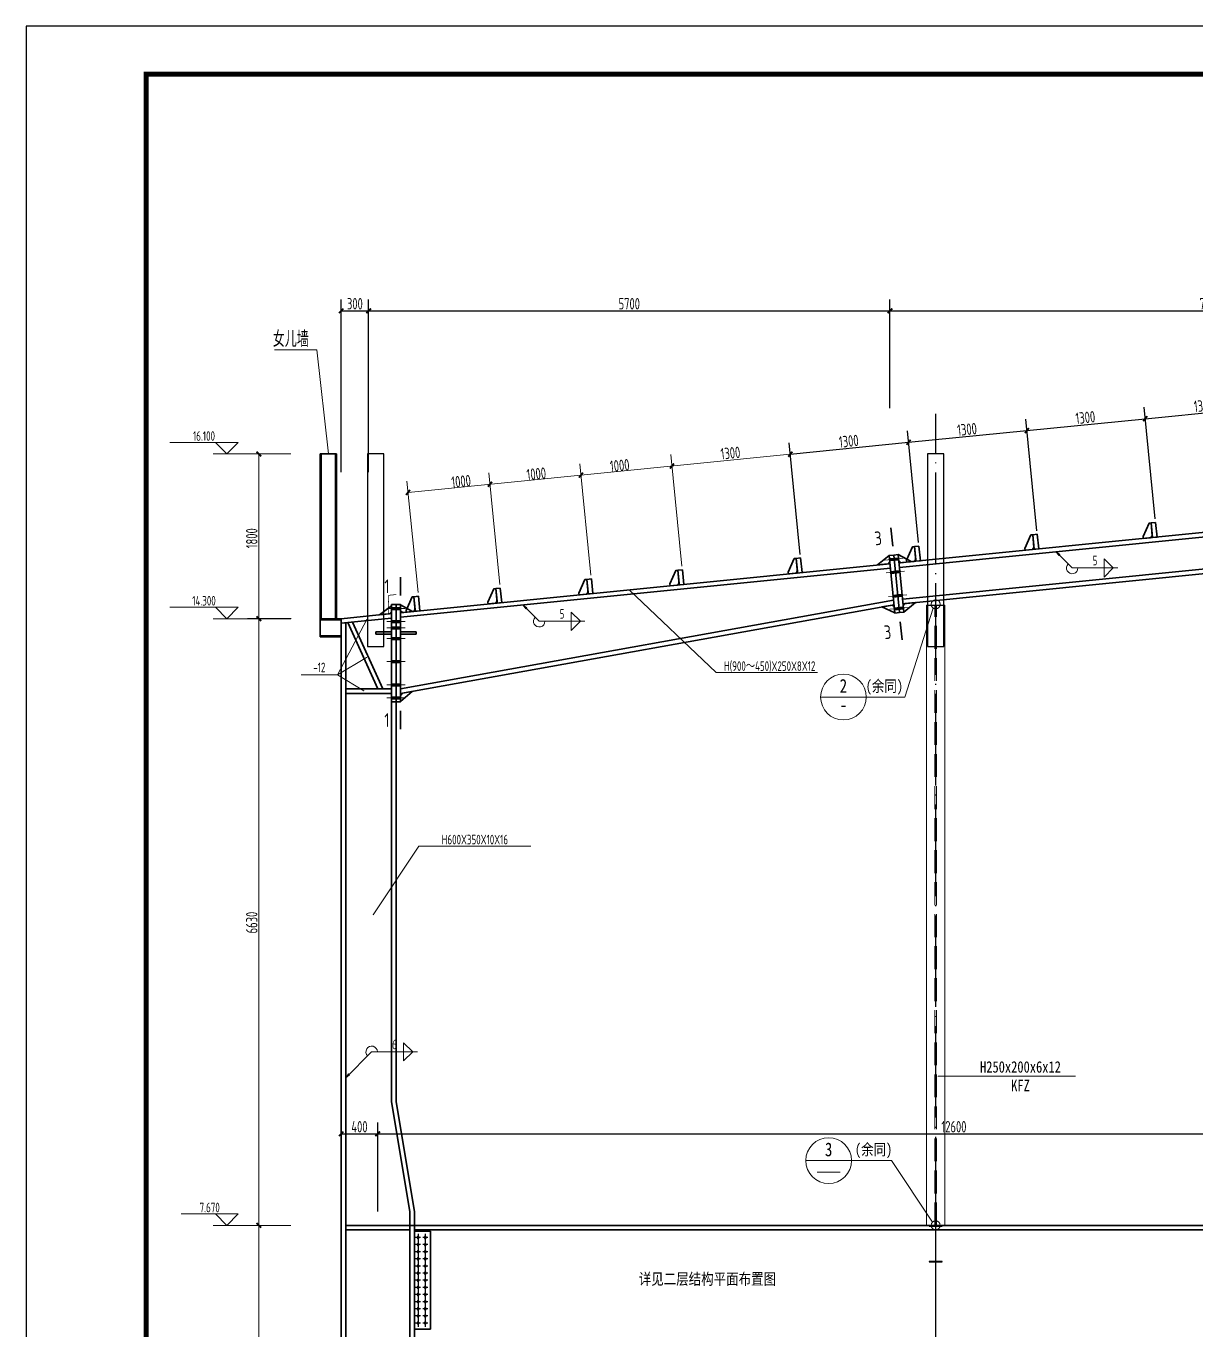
# Model space of a CAD drawing. Extents: x 19118 to 566552, y -1188739 to 92943.
# Drawn here: x 77812 to 103394, y -936122 to -907626 of the extents above; entities that cross this region are included whole.
import ezdxf
from ezdxf.enums import TextEntityAlignment as Align

# ---------------------------------------------------------------- set-up
doc = ezdxf.new("R2010")
doc.units = 0
doc.header["$LTSCALE"] = 1000
doc.header["$MEASUREMENT"] = 0
doc.linetypes.add('DASH', pattern=[0.35, 0.25, -0.1])
doc.linetypes.add('DOTE', pattern=[2.42, 2, -0.2, 0.02, -0.2])
doc.layers.get('0').update_dxf_attribs({"linetype": 'CONTINUOUS'})
doc.layers.get('Defpoints').update_dxf_attribs({"linetype": 'CONTINUOUS'})
for name, color, linetype in [('10', 7, 'CONTINUOUS'), ('510', 253, 'CONTINUOUS'), ('BEAM_CON', 4, 'CONTINUOUS'), ('COLU', 7, 'CONTINUOUS'), ('DOTE', 9, 'DOTE'), ('PUB_TITLE', 4, 'CONTINUOUS'), ('REIN', 1, 'CONTINUOUS'), ('TEXT', 7, 'CONTINUOUS'), ('水平支撑', 4, 'CONTINUOUS')]:
    doc.layers.add(name, color=color, linetype=linetype)
for name, color, linetype, lineweight in [('114', 2, 'CONTINUOUS', 18), ('14', 2, 'CONTINUOUS', 35), ('字符串标注', 9, 'CONTINUOUS', 18), ('尺寸标注', 9, 'CONTINUOUS', 18), ('尺寸标注-12', 2, 'CONTINUOUS', 35), ('柱子', 3, 'CONTINUOUS', 35), ('楼层标高', 9, 'CONTINUOUS', 18), ('焊缝标注', 9, 'CONTINUOUS', 18), ('索引符号标注', 9, 'CONTINUOUS', 18), ('钢板标注', 9, 'CONTINUOUS', 18)]:
    doc.layers.add(name, color=color, linetype=linetype, lineweight=lineweight)
doc.layers.add('柱构件', color=7, linetype='CONTINUOUS', lineweight=25, true_color=0xffff94)
doc.styles.add('PkpmHz', font='Pkpmeng', dxfattribs={"width": 0.7, "bigfont": 'hztxt'})
doc.styles.add('TSSD_NORM', font='Tssdeng.shx', dxfattribs={"width": 0.65, "bigfont": 'hztxt.shx'})
doc.styles.add('宋体', font='SimSun.ttf', dxfattribs={"width": 0.8})
doc.dimstyles.new('Pkpm_1.00', dxfattribs={"dimtxt": 250, "dimasz": 100, "dimexe": 250, "dimexo": 0.0625, "dimgap": 30, "dimtad": 1, "dimdec": 0, "dimrnd": 5, "dimzin": 0, "dimdsep": 46, "dimtxsty": 'PkpmHz', "dimblk1": 'ARCHTICK', "dimblk2": 'ARCHTICK', "dimsah": 1, "dimcen": 0.09, "dimadec": 0, "dimazin": 0, "dimtfac": 1, "dimtdec": 0, "dimtmove": 2, "dimatfit": 1, "dimfxl": 1, "dimtolj": 1, "dimtzin": 0, "dimarcsym": 0})

# ---------------------------------------------------------------- blocks, each defined once
blk = doc.blocks.new('_ArchTick')
at = {"color": 0, "linetype": 'ByBlock', "const_width": 0.4}
blk.add_lwpolyline([(-0.5, -0.5), (0.5, 0.5)], dxfattribs=at)
blk = doc.blocks.new('*D75')
at = {"layer": 'Defpoints', "color": 0, "linetype": 'Continuous'}
for p in [(85502, -931837), (84702, -933837), (85502, -933837)]:
    blk.add_point(p, dxfattribs=at)
at = {"layer": '尺寸标注', "color": 0, "linetype": 'Continuous', "lineweight": -2}
for p, q in [((84702, -933537), (84702, -931587)), ((84702, -931837), (85502, -931837)), ((85502, -933537), (85502, -931587))]:
    blk.add_line(p, q, dxfattribs=at)
at = {"layer": '尺寸标注', "color": 0, "linetype": 'Continuous', "lineweight": -2, "xscale": 100, "yscale": 100, "zscale": 100, "rotation": 180}
blk.add_blockref('_ArchTick', (84702, -931837), dxfattribs=at)
at = {"layer": '尺寸标注', "color": 0, "linetype": 'Continuous', "lineweight": -2, "xscale": 100, "yscale": 100, "zscale": 100}
blk.add_blockref('_ArchTick', (85502, -931837), dxfattribs=at)
at = {"layer": '尺寸标注', "color": 0, "linetype": 'Continuous', "insert": (85102, -931682), "char_height": 250, "attachment_point": 5, "style": 'PkpmHz'}
blk.add_mtext('\\A1;400', dxfattribs=at)
blk = doc.blocks.new('*D76')
at = {"layer": 'Defpoints', "color": 0, "linetype": 'Continuous'}
for p in [(110702, -931837), (110702, -933717), (85502, -933837)]:
    blk.add_point(p, dxfattribs=at)
at = {"layer": '尺寸标注', "color": 0, "linetype": 'Continuous', "lineweight": -2}
for p, q in [((85502, -933537), (85502, -931587)), ((85502, -931837), (110702, -931837)), ((110702, -933417), (110702, -931587))]:
    blk.add_line(p, q, dxfattribs=at)
at = {"layer": '尺寸标注', "color": 0, "linetype": 'Continuous', "lineweight": -2, "xscale": 100, "yscale": 100, "zscale": 100, "rotation": 180}
blk.add_blockref('_ArchTick', (85502, -931837), dxfattribs=at)
at = {"layer": '尺寸标注', "color": 0, "linetype": 'Continuous', "lineweight": -2, "xscale": 100, "yscale": 100, "zscale": 100}
blk.add_blockref('_ArchTick', (110702, -931837), dxfattribs=at)
at = {"layer": '尺寸标注', "color": 0, "linetype": 'Continuous', "insert": (98102, -931682), "char_height": 250, "attachment_point": 5, "style": 'PkpmHz'}
blk.add_mtext('\\A1;12600', dxfattribs=at)
blk = doc.blocks.new('*D81')
at = {"layer": 'Defpoints', "color": 0, "linetype": 'Continuous'}
for p in [(97110, -916723), (94782, -919569), (97369, -919310)]:
    blk.add_point(p, dxfattribs=at)
at = {"layer": '尺寸标注-12', "color": 0, "linetype": 'Continuous', "lineweight": -2}
for p, q in [((94742, -919171), (94498, -916733)), ((94523, -916982), (97110, -916723)), ((97329, -918912), (97085, -916475))]:
    blk.add_line(p, q, dxfattribs=at)
at = {"layer": '尺寸标注-12', "color": 0, "linetype": 'Continuous', "lineweight": -2, "xscale": 100, "yscale": 100, "zscale": 100}
for p, rotation in [((97110, -916723), 5.710594652063984), ((94523, -916982), 185.710594652064)]:
    blk.add_blockref('_ArchTick', p, dxfattribs=dict(at, rotation=rotation))
at = {"layer": '尺寸标注-12', "color": 0, "linetype": 'Continuous', "lineweight": 18, "insert": (95801, -916698), "char_height": 250, "attachment_point": 5, "rotation": 5.7106, "style": 'PkpmHz'}
blk.add_mtext('\\A1;1300', dxfattribs=at)
blk = doc.blocks.new('*D82')
at = {"layer": 'Defpoints', "color": 0, "linetype": 'Continuous'}
for p in [(99697, -916465), (99956, -919052), (97369, -919310)]:
    blk.add_point(p, dxfattribs=at)
at = {"layer": '尺寸标注-12', "color": 0, "linetype": 'Continuous', "lineweight": -2}
for p, q in [((99916, -918654), (99672, -916216)), ((97329, -918912), (97085, -916475)), ((97110, -916723), (99697, -916465))]:
    blk.add_line(p, q, dxfattribs=at)
at = {"layer": '尺寸标注-12', "color": 0, "linetype": 'Continuous', "lineweight": -2, "xscale": 100, "yscale": 100, "zscale": 100}
for p, rotation in [((99697, -916465), 5.710594652063984), ((97110, -916723), 185.710594652064)]:
    blk.add_blockref('_ArchTick', p, dxfattribs=dict(at, rotation=rotation))
at = {"layer": '尺寸标注-12', "color": 0, "linetype": 'Continuous', "lineweight": 18, "insert": (98388, -916440), "char_height": 250, "attachment_point": 5, "rotation": 5.7106, "style": 'PkpmHz'}
blk.add_mtext('\\A1;1300', dxfattribs=at)
blk = doc.blocks.new('*D83')
at = {"layer": 'Defpoints', "color": 0, "linetype": 'Continuous'}
for p in [(102284, -916206), (102543, -918793), (99956, -919052)]:
    blk.add_point(p, dxfattribs=at)
at = {"layer": '尺寸标注-12', "color": 0, "linetype": 'Continuous', "lineweight": -2}
for p, q in [((102503, -918395), (102259, -915957)), ((99916, -918654), (99672, -916216)), ((99697, -916465), (102284, -916206))]:
    blk.add_line(p, q, dxfattribs=at)
at = {"layer": '尺寸标注-12', "color": 0, "linetype": 'Continuous', "lineweight": -2, "xscale": 100, "yscale": 100, "zscale": 100}
for p, rotation in [((102284, -916206), 5.710593224278472), ((99697, -916465), 185.7105932242785)]:
    blk.add_blockref('_ArchTick', p, dxfattribs=dict(at, rotation=rotation))
at = {"layer": '尺寸标注-12', "color": 0, "linetype": 'Continuous', "lineweight": 18, "insert": (100975, -916181), "char_height": 250, "attachment_point": 5, "rotation": 5.7106, "style": 'PkpmHz'}
blk.add_mtext('\\A1;1300', dxfattribs=at)
blk = doc.blocks.new('*D84')
at = {"layer": 'Defpoints', "color": 0, "linetype": 'Continuous'}
for p in [(104871, -915947), (105130, -918534), (102543, -918793)]:
    blk.add_point(p, dxfattribs=at)
at = {"layer": '尺寸标注-12', "color": 0, "linetype": 'Continuous', "lineweight": -2}
for p, q in [((105090, -918136), (104847, -915698)), ((102503, -918395), (102259, -915957)), ((102284, -916206), (104871, -915947))]:
    blk.add_line(p, q, dxfattribs=at)
at = {"layer": '尺寸标注-12', "color": 0, "linetype": 'Continuous', "lineweight": -2, "xscale": 100, "yscale": 100, "zscale": 100}
for p, rotation in [((104871, -915947), 5.710593224278472), ((102284, -916206), 185.7105932242785)]:
    blk.add_blockref('_ArchTick', p, dxfattribs=dict(at, rotation=rotation))
at = {"layer": '尺寸标注-12', "color": 0, "linetype": 'Continuous', "lineweight": 18, "insert": (103562, -915922), "char_height": 250, "attachment_point": 5, "rotation": 5.7106, "style": 'PkpmHz'}
blk.add_mtext('\\A1;1300', dxfattribs=at)
blk = doc.blocks.new('*D32')
at = {"layer": 'Defpoints', "color": 0, "linetype": 'Continuous'}
for p in [(85302, -913849), (84702, -917377, -2), (85302, -917377, -2)]:
    blk.add_point(p, dxfattribs=at)
at = {"layer": '尺寸标注', "color": 0, "linetype": 'Continuous', "lineweight": -2}
for p, q in [((84702, -917377), (84702, -913599)), ((85302, -917377), (85302, -913599)), ((84702, -913849), (85302, -913849))]:
    blk.add_line(p, q, dxfattribs=at)
at = {"layer": '尺寸标注', "color": 0, "linetype": 'Continuous', "lineweight": -2, "xscale": 100, "yscale": 100, "zscale": 100, "rotation": 180}
blk.add_blockref('_ArchTick', (84702, -913849), dxfattribs=at)
at = {"layer": '尺寸标注', "color": 0, "linetype": 'Continuous', "lineweight": -2, "xscale": 100, "yscale": 100, "zscale": 100}
blk.add_blockref('_ArchTick', (85302, -913849), dxfattribs=at)
at = {"layer": '尺寸标注', "color": 0, "linetype": 'Continuous', "insert": (85002, -913694), "char_height": 250, "attachment_point": 5, "style": 'PkpmHz'}
blk.add_mtext('\\A1;300', dxfattribs=at)
blk = doc.blocks.new('*D33')
at = {"layer": 'Defpoints', "color": 0, "linetype": 'Continuous'}
for p in [(96702, -913849), (96702, -915977), (85302, -917377, -2)]:
    blk.add_point(p, dxfattribs=at)
at = {"layer": '尺寸标注', "color": 0, "linetype": 'Continuous', "lineweight": -2}
for p, q in [((85302, -917377), (85302, -913599)), ((96702, -915977), (96702, -913599)), ((85302, -913849), (96702, -913849))]:
    blk.add_line(p, q, dxfattribs=at)
at = {"layer": '尺寸标注', "color": 0, "linetype": 'Continuous', "lineweight": -2, "xscale": 100, "yscale": 100, "zscale": 100, "rotation": 180}
blk.add_blockref('_ArchTick', (85302, -913849), dxfattribs=at)
at = {"layer": '尺寸标注', "color": 0, "linetype": 'Continuous', "lineweight": -2, "xscale": 100, "yscale": 100, "zscale": 100}
blk.add_blockref('_ArchTick', (96702, -913849), dxfattribs=at)
at = {"layer": '尺寸标注', "color": 0, "linetype": 'Continuous', "insert": (91002, -913694), "char_height": 250, "attachment_point": 5, "style": 'PkpmHz'}
blk.add_mtext('\\A1;5700', dxfattribs=at)
blk = doc.blocks.new('*D34')
at = {"layer": 'Defpoints', "color": 0, "linetype": 'Continuous'}
for p in [(110702, -913849), (96702, -915977), (110702, -915977)]:
    blk.add_point(p, dxfattribs=at)
at = {"layer": '尺寸标注', "color": 0, "linetype": 'Continuous', "lineweight": -2}
for p, q in [((96702, -915977), (96702, -913599)), ((110702, -915977), (110702, -913599)), ((96702, -913849), (110702, -913849))]:
    blk.add_line(p, q, dxfattribs=at)
at = {"layer": '尺寸标注', "color": 0, "linetype": 'Continuous', "lineweight": -2, "xscale": 100, "yscale": 100, "zscale": 100, "rotation": 180}
blk.add_blockref('_ArchTick', (96702, -913849), dxfattribs=at)
at = {"layer": '尺寸标注', "color": 0, "linetype": 'Continuous', "lineweight": -2, "xscale": 100, "yscale": 100, "zscale": 100}
blk.add_blockref('_ArchTick', (110702, -913849), dxfattribs=at)
at = {"layer": '尺寸标注', "color": 0, "linetype": 'Continuous', "insert": (103702, -913694), "char_height": 250, "attachment_point": 5, "style": 'PkpmHz'}
blk.add_mtext('\\A1;7000', dxfattribs=at)

msp = doc.modelspace()

# ---------------------------------------------------------------- hatches: boundary and pattern name
at = {"layer": '10'}
for points in [[(86382.34, -934067.43), (86356.08, -934101.55), (86382.34, -934135.68), (86408.59, -934101.55), (86382.34, -934067.43)], [(86542.34, -934067.43), (86516.08, -934101.55), (86542.34, -934135.68), (86568.59, -934101.55), (86542.34, -934067.43)], [(86382.34, -934223.35), (86356.08, -934257.48), (86382.34, -934291.6), (86408.59, -934257.48), (86382.34, -934223.35)], [(86382.34, -934379.27), (86356.08, -934413.4), (86382.34, -934447.52), (86408.59, -934413.4), (86382.34, -934379.27)], [(86542.34, -934223.35), (86516.08, -934257.48), (86542.34, -934291.6), (86568.59, -934257.48), (86542.34, -934223.35)], [(86542.34, -934379.27), (86516.08, -934413.4), (86542.34, -934447.52), (86568.59, -934413.4), (86542.34, -934379.27)], [(86382.34, -934535.19), (86356.08, -934569.32), (86382.34, -934603.44), (86408.59, -934569.32), (86382.34, -934535.19)], [(86542.34, -934535.19), (86516.08, -934569.32), (86542.34, -934603.44), (86568.59, -934569.32), (86542.34, -934535.19)], [(86382.34, -934691.11), (86356.08, -934725.24), (86382.34, -934759.36), (86408.59, -934725.24), (86382.34, -934691.11)], [(86382.34, -934847.04), (86356.08, -934881.16), (86382.34, -934915.29), (86408.59, -934881.16), (86382.34, -934847.04)], [(86542.34, -934691.11), (86516.08, -934725.24), (86542.34, -934759.36), (86568.59, -934725.24), (86542.34, -934691.11)], [(86542.34, -934847.04), (86516.08, -934881.16), (86542.34, -934915.29), (86568.59, -934881.16), (86542.34, -934847.04)], [(86382.34, -935002.95), (86356.08, -935037.08), (86382.34, -935071.2), (86408.59, -935037.08), (86382.34, -935002.95)], [(86382.34, -935158.88), (86356.08, -935193), (86382.34, -935227.13), (86408.59, -935193), (86382.34, -935158.88)], [(86542.34, -935002.95), (86516.08, -935037.08), (86542.34, -935071.2), (86568.59, -935037.08), (86542.34, -935002.95)], [(86542.34, -935158.88), (86516.08, -935193), (86542.34, -935227.13), (86568.59, -935193), (86542.34, -935158.88)], [(86382.34, -935314.8), (86356.08, -935348.92), (86382.34, -935383.04), (86408.59, -935348.92), (86382.34, -935314.8)], [(86382.34, -935470.71), (86356.08, -935504.84), (86382.34, -935538.96), (86408.59, -935504.84), (86382.34, -935470.71)], [(86542.34, -935314.8), (86516.08, -935348.92), (86542.34, -935383.04), (86568.59, -935348.92), (86542.34, -935314.8)], [(86542.34, -935470.71), (86516.08, -935504.84), (86542.34, -935538.96), (86568.59, -935504.84), (86542.34, -935470.71)], [(86382.34, -935626.64), (86356.08, -935660.76), (86382.34, -935694.89), (86408.59, -935660.76), (86382.34, -935626.64)], [(86382.34, -935782.55), (86356.08, -935816.68), (86382.34, -935850.8), (86408.59, -935816.68), (86382.34, -935782.55)], [(86542.34, -935626.64), (86516.08, -935660.76), (86542.34, -935694.89), (86568.59, -935660.76), (86542.34, -935626.64)], [(86542.34, -935782.55), (86516.08, -935816.68), (86542.34, -935850.8), (86568.59, -935816.68), (86542.34, -935782.55)], [(86382.34, -935938.48), (86356.08, -935972.6), (86382.34, -936006.73), (86408.59, -935972.6), (86382.34, -935938.48)], [(86542.34, -935938.48), (86516.08, -935972.6), (86542.34, -936006.73), (86568.59, -935972.6), (86542.34, -935938.48)]]:
    msp.add_hatch(color=1, dxfattribs=at).paths.add_polyline_path(points)
at = {"layer": '焊缝标注'}
for points in [[(100334.06, -919114.41), (100393.94, -919195.89), (100415.21, -919174.73)], [(88679.82, -920279.84), (88739.7, -920361.32), (88760.97, -920340.16)], [(84802.34, -930609.71), (84883.68, -930549.64), (84862.47, -930528.41)]]:
    msp.add_hatch(color=256, dxfattribs=at).paths.add_polyline_path(points)

# ---------------------------------------------------------------- linework, layer by layer
for p, q in [((97502.34, -920281.57), (97902.34, -920281.57)), ((97502.34, -933837.08), (97902.34, -933837.08))]:
    msp.add_line(p, q)
at = {"layer": '10', "color": 7, "lineweight": 35, "ltscale": 100}
for p, q in [((96724.23, -918591), (96764.03, -918989.02)), ((86002.34, -919669.85), (86002.34, -920069.85)), ((96969.21, -921040.78), (96929.4, -920642.76)), ((86002.34, -922994.41), (86002.34, -922594.41))]:
    msp.add_line(p, q, dxfattribs=at)
at = {"layer": '10', "ltscale": 100}
for p, q in [((86434.83, -934101.55), (86329.84, -934101.55)), ((86382.34, -934022.8), (86382.34, -934180.31)), ((86594.84, -934101.55), (86489.84, -934101.55)), ((86542.34, -934022.8), (86542.34, -934180.31)), ((86434.83, -934257.48), (86329.84, -934257.48)), ((86382.34, -934178.73), (86382.34, -934336.23)), ((86382.34, -934334.65), (86382.34, -934492.15)), ((86594.84, -934257.48), (86489.84, -934257.48)), ((86542.34, -934178.73), (86542.34, -934336.23)), ((86542.34, -934334.65), (86542.34, -934492.15)), ((86434.83, -934413.4), (86329.84, -934413.4)), ((86434.83, -934569.32), (86329.84, -934569.32)), ((86382.34, -934490.57), (86382.34, -934648.07)), ((86382.34, -934646.49), (86382.34, -934803.99)), ((86594.84, -934413.4), (86489.84, -934413.4)), ((86594.84, -934569.32), (86489.84, -934569.32)), ((86542.34, -934490.57), (86542.34, -934648.07)), ((86542.34, -934646.49), (86542.34, -934803.99)), ((86434.83, -934725.24), (86329.84, -934725.24)), ((86434.83, -934881.16), (86329.84, -934881.16)), ((86382.34, -934802.41), (86382.34, -934959.91)), ((86382.34, -934958.33), (86382.34, -935115.83)), ((86594.84, -934725.24), (86489.84, -934725.24)), ((86594.84, -934881.16), (86489.84, -934881.16)), ((86542.34, -934802.41), (86542.34, -934959.91)), ((86542.34, -934958.33), (86542.34, -935115.83)), ((86434.83, -935037.08), (86329.84, -935037.08)), ((86434.83, -935193), (86329.84, -935193)), ((86382.34, -935114.25), (86382.34, -935271.75)), ((86594.84, -935037.08), (86489.84, -935037.08)), ((86594.84, -935193), (86489.84, -935193)), ((86542.34, -935114.25), (86542.34, -935271.75)), ((86434.83, -935348.92), (86329.84, -935348.92)), ((86434.83, -935504.84), (86329.84, -935504.84)), ((86382.34, -935270.17), (86382.34, -935427.67)), ((86382.34, -935426.09), (86382.34, -935583.59)), ((86594.84, -935348.92), (86489.84, -935348.92)), ((86594.84, -935504.84), (86489.84, -935504.84)), ((86542.34, -935270.17), (86542.34, -935427.67)), ((86542.34, -935426.09), (86542.34, -935583.59)), ((86434.83, -935660.76), (86329.84, -935660.76)), ((86434.83, -935816.68), (86329.84, -935816.68)), ((86382.34, -935582.01), (86382.34, -935739.51)), ((86382.34, -935737.93), (86382.34, -935895.43)), ((86594.84, -935660.76), (86489.84, -935660.76)), ((86594.84, -935816.68), (86489.84, -935816.68)), ((86542.34, -935582.01), (86542.34, -935739.51)), ((86542.34, -935737.93), (86542.34, -935895.43)), ((86434.83, -935972.6), (86329.84, -935972.6)), ((86382.34, -935893.85), (86382.34, -936051.35)), ((86594.84, -935972.6), (86489.84, -935972.6)), ((86542.34, -935893.85), (86542.34, -936051.35))]:
    msp.add_line(p, q, dxfattribs=at)
at = {"layer": '10', "color": 1, "linetype": 'Continuous'}
for points in [[(86382.34, -934067.43), (86356.08, -934101.55), (86382.34, -934135.68), (86408.59, -934101.55)], [(86542.34, -934067.43), (86516.08, -934101.55), (86542.34, -934135.68), (86568.59, -934101.55)], [(86382.34, -934223.35), (86356.08, -934257.48), (86382.34, -934291.6), (86408.59, -934257.48)], [(86382.34, -934379.27), (86356.08, -934413.4), (86382.34, -934447.52), (86408.59, -934413.4)], [(86542.34, -934223.35), (86516.08, -934257.48), (86542.34, -934291.6), (86568.59, -934257.48)], [(86542.34, -934379.27), (86516.08, -934413.4), (86542.34, -934447.52), (86568.59, -934413.4)], [(86382.34, -934535.19), (86356.08, -934569.32), (86382.34, -934603.44), (86408.59, -934569.32)], [(86542.34, -934535.19), (86516.08, -934569.32), (86542.34, -934603.44), (86568.59, -934569.32)], [(86382.34, -934691.11), (86356.08, -934725.24), (86382.34, -934759.36), (86408.59, -934725.24)], [(86382.34, -934847.04), (86356.08, -934881.16), (86382.34, -934915.29), (86408.59, -934881.16)], [(86542.34, -934691.11), (86516.08, -934725.24), (86542.34, -934759.36), (86568.59, -934725.24)], [(86542.34, -934847.04), (86516.08, -934881.16), (86542.34, -934915.29), (86568.59, -934881.16)], [(86382.34, -935002.95), (86356.08, -935037.08), (86382.34, -935071.2), (86408.59, -935037.08)], [(86382.34, -935158.88), (86356.08, -935193), (86382.34, -935227.13), (86408.59, -935193)], [(86542.34, -935002.95), (86516.08, -935037.08), (86542.34, -935071.2), (86568.59, -935037.08)], [(86542.34, -935158.88), (86516.08, -935193), (86542.34, -935227.13), (86568.59, -935193)], [(86382.34, -935314.8), (86356.08, -935348.92), (86382.34, -935383.04), (86408.59, -935348.92)], [(86382.34, -935470.71), (86356.08, -935504.84), (86382.34, -935538.96), (86408.59, -935504.84)], [(86542.34, -935314.8), (86516.08, -935348.92), (86542.34, -935383.04), (86568.59, -935348.92)], [(86542.34, -935470.71), (86516.08, -935504.84), (86542.34, -935538.96), (86568.59, -935504.84)], [(86382.34, -935626.64), (86356.08, -935660.76), (86382.34, -935694.89), (86408.59, -935660.76)], [(86382.34, -935782.55), (86356.08, -935816.68), (86382.34, -935850.8), (86408.59, -935816.68)], [(86542.34, -935626.64), (86516.08, -935660.76), (86542.34, -935694.89), (86568.59, -935660.76)], [(86542.34, -935782.55), (86516.08, -935816.68), (86542.34, -935850.8), (86568.59, -935816.68)], [(86382.34, -935938.48), (86356.08, -935972.6), (86382.34, -936006.73), (86408.59, -935972.6)], [(86542.34, -935938.48), (86516.08, -935972.6), (86542.34, -936006.73), (86568.59, -935972.6)]]:
    msp.add_lwpolyline(points, close=True, dxfattribs=at)
at = {"layer": '114', "ltscale": 100}
for p, q in [((96593.88, -919297.48), (96991.89, -919257.68)), ((96621.74, -919576.09), (97019.76, -919536.28)), ((96673.45, -920093.2), (97071.47, -920053.4)), ((85702.34, -920357.09), (86102.34, -920357.09)), ((96701.34, -920372.11), (97099.36, -920332.31)), ((85702.34, -920637.59), (86102.34, -920637.59)), ((85702.34, -920777.59), (86102.34, -920777.59)), ((85702.34, -921007.59), (86102.34, -921007.59)), ((85702.34, -921515.59), (86102.34, -921515.59)), ((85702.34, -922022.8), (86102.34, -922022.8)), ((85702.34, -922304.41), (86102.34, -922304.41))]:
    msp.add_line(p, q, dxfattribs=at)
at = {"layer": '114', "color": 1, "lineweight": 70, "ltscale": 100}
for p, q in [((96693.38, -919287.53), (96892.39, -919267.63)), ((96721.24, -919566.14), (96920.25, -919546.23)), ((96772.96, -920083.25), (96971.96, -920063.35)), ((85802.34, -920357.09), (86002.34, -920357.09)), ((96800.85, -920362.16), (96999.85, -920342.26)), ((85802.34, -920637.59), (86002.34, -920637.59)), ((85802.34, -920777.59), (86002.34, -920777.59)), ((85802.34, -921007.59), (86002.34, -921007.59)), ((85802.34, -921515.59), (86002.34, -921515.59)), ((85802.34, -922022.8), (86002.34, -922022.8)), ((85802.34, -922304.41), (86002.34, -922304.41))]:
    msp.add_line(p, q, dxfattribs=at)
at = {"layer": '14', "ltscale": 100}
for p, q in [((96433.68, -919403.95), (96684.43, -919197.97)), ((96684.43, -919197.97), (96783.93, -919188.02)), ((96810, -920453.71), (96684.43, -919197.97)), ((96684.43, -919197.97), (96698.36, -919337.28)), ((96783.93, -919188.02), (96883.44, -919178.07)), ((96783.93, -919188.02), (96909.5, -920443.76)), ((96909.5, -920443.76), (96783.93, -919188.02)), ((96883.44, -919178.07), (97009.01, -920433.81)), ((96897.37, -919317.38), (96883.44, -919178.07)), ((96883.44, -919178.07), (97170.01, -919330.31)), ((96662.54, -919381.06), (96433.68, -919403.95)), ((96698.36, -919337.28), (96662.54, -919381.06)), ((96941.15, -919353.2), (96897.37, -919317.38)), ((97170.01, -919330.31), (96941.15, -919353.2)), ((85543.63, -920492.96), (85802.34, -920297.09)), ((85802.34, -920427.09), (85762.53, -920471.07)), ((85802.34, -922394.41), (85802.34, -920269.85)), ((85802.34, -920269.85), (85902.34, -920269.85)), ((85802.34, -920297.09), (85802.34, -920427.09)), ((85902.34, -920269.85), (85902.34, -922394.41)), ((85902.34, -922394.41), (85902.34, -920269.85)), ((85902.34, -920269.85), (86002.34, -920269.85)), ((86002.34, -920269.85), (86002.34, -922394.41)), ((86002.34, -920407.09), (86002.34, -920277.09)), ((86002.34, -920277.09), (86261.04, -920421.21)), ((86042.14, -920443.11), (86002.34, -920407.09)), ((86261.04, -920421.21), (86042.14, -920443.11)), ((96526.16, -920320.43), (96752.52, -920279.7)), ((96809.8, -920451.72), (96526.16, -920320.43)), ((96752.52, -920279.7), (96795.87, -920312.41)), ((96795.87, -920312.41), (96809.8, -920451.72)), ((97009.01, -920433.81), (96909.5, -920443.76)), ((96994.88, -920292.51), (97030.7, -920248.73)), ((97008.81, -920431.82), (96994.88, -920292.51)), ((97259.56, -920225.85), (97008.81, -920431.82)), ((97030.7, -920248.73), (97259.56, -920225.85)), ((84702.33, -920577.09), (85802.34, -920467.09)), ((85802.34, -920567.59), (84702.33, -920677.59)), ((84702.33, -920677.59), (84702.33, -920577.09)), ((84702.33, -920677.58, 2), (84702.33, -920577.09, 2)), ((85762.53, -920471.07), (85543.63, -920492.96)), ((85802.34, -920467.09), (85802.34, -920567.59)), ((96909.5, -920443.76), (96810, -920453.71)), ((85802.34, -920867.59), (85462.34, -920867.59)), ((85462.34, -920867.59), (85462.34, -920917.59)), ((85462.34, -920917.59), (85802.34, -920917.59)), ((85802.34, -920917.59), (85802.34, -920867.59)), ((86002.34, -920867.59), (86342.34, -920867.59)), ((86002.34, -920917.59), (86002.34, -920867.59)), ((86342.34, -920917.59), (86002.34, -920917.59)), ((86342.34, -920867.59), (86342.34, -920917.59)), ((84802.33, -922113.6), (85802.34, -922113.6)), ((84802.33, -922213.6), (84802.33, -922113.6)), ((85802.34, -922113.6), (85802.34, -922213.6)), ((85802.34, -922213.6), (84802.33, -922213.6)), ((85902.34, -922394.41), (85802.34, -922394.41)), ((86002.34, -922394.41), (85902.34, -922394.41)), ((86258.22, -922168.36), (86002.34, -922384.41)), ((86002.34, -922254.41), (86041.7, -922207.32)), ((86002.34, -922384.41), (86002.34, -922254.41)), ((86041.7, -922207.32), (86258.22, -922168.36)), ((84802.33, -933837.08), (86202.33, -933837.08)), ((86202.33, -933937.08), (84802.33, -933937.08)), ((86302.34, -936107.08), (86302.33, -933967.08)), ((86302.33, -933967.08), (86652.33, -933967.08)), ((86652.33, -933967.08), (86652.33, -936107.08)), ((86652.33, -936107.08), (86302.34, -936107.08))]:
    msp.add_line(p, q, dxfattribs=at)
for points in [[(85507.16, -922113.6), (84851.46, -920662.68)], [(84950.41, -920652.78), (85613.29, -922113.6)]]:
    msp.add_lwpolyline(points, dxfattribs=at)
at = {"layer": '510', "linetype": 'DASH', "lineweight": 5, "ltscale": 2}
for p, q in [((97686.34, -933837.08), (97686.34, -920281.57)), ((97718.34, -933837.08), (97718.34, -920281.57))]:
    msp.add_line(p, q, dxfattribs=at)
at = {"layer": 'BEAM_CON', "lineweight": 5}
for p, q in [((97502.34, -933837.08), (97502.34, -920281.57)), ((97902.34, -933837.08), (97902.34, -920281.57))]:
    msp.add_line(p, q, dxfattribs=at)
at = {"layer": 'COLU', "lineweight": 5}
msp.add_line((84173.5, -914701.87, -46), (84422.33, -916977.08), dxfattribs=at)
at = {"layer": 'DOTE', "color": 8}
msp.add_line((97702.34, -948421.75), (97702.34, -916101.05), dxfattribs=at)
at = {"layer": 'PUB_TITLE'}
msp.add_lwpolyline([(77811.65, -969995.52), (210216.65, -969995.52), (210216.65, -907625.52), (77811.65, -907625.52)], close=True, dxfattribs=at)
at = {"layer": 'PUB_TITLE', "const_width": 105}
msp.add_lwpolyline([(80436.65, -968945.52), (209166.65, -968945.52), (209166.65, -908675.52), (80436.65, -908675.52)], close=True, dxfattribs=at)
at = {"layer": 'REIN', "color": 4, "const_width": 15, "elevation": 2}
msp.add_lwpolyline([(84602.33, -919837.62), (84602.33, -920577.09), (84702.33, -920577.09), (85732.78, -920474.04), (85739.5, -920067), (85909.38, -920050.01)], dxfattribs=at)
at = {"layer": 'TEXT', "lineweight": 5}
msp.add_line((84173.5, -914701.87, -46), (83245.69, -914701.87, -46), dxfattribs=at)
at = {"layer": '字符串标注', "ltscale": 100}
for p, q in [((91002.34, -919947.08), (92899.58, -921755.25)), ((92899.58, -921755.25), (95119.72, -921755.25)), ((85402.34, -927047.08), (86402.34, -925547.08)), ((86402.34, -925547.08), (88852.34, -925547.08))]:
    msp.add_line(p, q, dxfattribs=at)
at = {"layer": '字符串标注'}
msp.add_line((97758.16, -930578.6), (100756.91, -930578.6), dxfattribs=at)
at = {"layer": '字符串标注', "ltscale": 100, "const_width": 10}
for points in [[(91007.34, -919947.08, 1), (90997.34, -919947.08, 1)], [(85407.34, -927047.08, 1), (85397.34, -927047.08, 1)]]:
    msp.add_lwpolyline(points, format="xyb", close=True, dxfattribs=at)
at = {"layer": '字符串标注', "linetype": 'Continuous', "const_width": 10}
msp.add_lwpolyline([(97763.15, -930578.6, 1), (97753.15, -930578.6, 1)], format="xyb", close=True, dxfattribs=at)
at = {"layer": '尺寸标注', "linetype": 'Continuous'}
for p, q in [((83602.34, -916977.08), (82652.34, -916977.08)), ((82902.34, -920576.49), (82902.34, -916977.08)), ((83608.28, -920576.49), (82652.34, -920576.49)), ((83602.34, -920577.08), (82652.34, -920577.08)), ((82902.34, -933837.08), (82902.34, -920577.08)), ((83602.34, -933837.08), (82652.34, -933837.08)), ((83602.34, -933837.08), (82652.34, -933837.08)), ((82902.34, -949177.08), (82902.34, -933837.08))]:
    msp.add_line(p, q, dxfattribs=at)
at = {"layer": '尺寸标注-12', "color": 9, "linetype": 'Continuous', "lineweight": 18}
for p, q in [((94741.94, -919171.13), (94498.15, -916733.28)), ((86164.72, -917817.88), (94523.03, -916982.04)), ((92154.84, -919429.84), (91911.06, -916991.99)), ((90164.77, -919628.84), (89920.98, -917191)), ((86383.62, -920006.96), (86139.84, -917569.12)), ((88174.69, -919827.85), (87930.91, -917390.01))]:
    msp.add_line(p, q, dxfattribs=at)
at = {"layer": '尺寸标注-12', "ltscale": 100}
for p, q in [((102411.68, -918484.55), (102511.19, -918474.6)), ((102443.52, -918802.96), (102411.68, -918484.55)), ((102511.19, -918474.6), (102543.03, -918793.01)), ((97237.49, -919001.96), (97336.99, -918992.02)), ((97269.33, -919320.38), (97237.49, -919001.96)), ((97336.99, -918992.02), (97368.84, -919310.43)), ((99824.59, -918743.26), (99924.09, -918733.31)), ((99856.43, -919061.67), (99824.59, -918743.26)), ((99924.09, -918733.31), (99955.93, -919051.72)), ((102543.03, -918793.01), (102443.52, -918802.96)), ((94650.39, -919260.68), (94749.9, -919250.73)), ((94682.23, -919579.09), (94650.39, -919260.68)), ((94749.9, -919250.73), (94781.74, -919569.14)), ((99955.93, -919051.72), (99856.43, -919061.67)), ((92063.3, -919519.39), (92162.8, -919509.44)), ((92095.14, -919837.8), (92063.3, -919519.39)), ((92162.8, -919509.44), (92194.64, -919827.86)), ((94781.74, -919569.14), (94682.23, -919579.09)), ((97368.84, -919310.43), (97269.33, -919320.38)), ((90073.22, -919718.4), (90172.73, -919708.45)), ((90105.06, -920036.81), (90073.22, -919718.4)), ((90172.73, -919708.45), (90204.57, -920026.86)), ((92194.64, -919827.86), (92095.14, -919837.8)), ((86292.08, -920096.51), (86391.58, -920086.56)), ((86323.92, -920414.93), (86292.08, -920096.51)), ((86391.58, -920086.56), (86423.43, -920404.98)), ((88083.15, -919917.41), (88182.65, -919907.46)), ((88114.99, -920235.82), (88083.15, -919917.41)), ((88182.65, -919907.46), (88214.49, -920225.87)), ((90204.57, -920026.86), (90105.06, -920036.81)), ((86423.43, -920404.98), (86323.92, -920414.93)), ((88214.49, -920225.87), (88114.99, -920235.82))]:
    msp.add_line(p, q, dxfattribs=at)
for points in [[(102240.53, -918783.06), (102244.52, -918822.86), (102403.72, -918806.95), (102439.54, -918763.16), (102411.68, -918484.55), (102371.88, -918488.53)], [(97066.34, -919300.48), (97070.32, -919340.28), (97229.53, -919324.36), (97265.35, -919280.58), (97237.49, -919001.96), (97197.69, -919005.95)], [(99653.44, -919041.77), (99657.42, -919081.57), (99816.62, -919065.65), (99852.45, -919021.87), (99824.59, -918743.26), (99784.78, -918747.24)], [(94479.25, -919559.19), (94483.23, -919598.99), (94642.43, -919583.07), (94678.25, -919539.29), (94650.39, -919260.68), (94610.59, -919264.66)], [(91892.15, -919817.91), (91896.13, -919857.71), (92055.34, -919841.79), (92091.16, -919798), (92063.3, -919519.39), (92023.49, -919523.38)], [(89902.08, -920016.91), (89906.06, -920056.71), (90065.26, -920040.79), (90101.08, -919997.01), (90073.22, -919718.4), (90033.42, -919722.38)], [(86120.94, -920395.03), (86124.91, -920434.83), (86284.12, -920418.91), (86319.94, -920375.13), (86292.08, -920096.51), (86252.28, -920100.5)], [(87912, -920215.92), (87915.98, -920255.72), (88075.19, -920239.8), (88111.01, -920196.02), (88083.15, -919917.41), (88043.35, -919921.39)]]:
    msp.add_lwpolyline(points, close=True, dxfattribs=at)
at = {"layer": '柱子', "color": 4}
for p, q in [((84242.33, -916977.08), (84242.33, -920577.09, 2)), ((84602.33, -916977.08), (84242.33, -916977.08)), ((84266.33, -916977.08), (84266.33, -920577.09, 2)), ((84578.33, -916977.08), (84578.33, -920577.09, 2)), ((84602.33, -916977.08), (84602.33, -920577.09, 2)), ((84242.33, -920577.09, 2), (84242.33, -920977.09, 2)), ((84702.33, -920577.09), (84242.33, -920577.09)), ((84702.33, -920601.09, 2), (84242.33, -920601.09, 2)), ((84702.33, -920953.09, 2), (84242.33, -920953.09, 2)), ((84702.33, -920977.09, 2), (84242.33, -920977.09, 2))]:
    msp.add_line(p, q, dxfattribs=at)
at = {"layer": '柱子', "ltscale": 100}
for p, q in [((96901.35, -919357.18), (110602.37, -917987.08)), ((96911.3, -919456.68), (110602.37, -918087.58)), ((96980.95, -920153.2), (110602.37, -918791.07)), ((96990.9, -920252.71), (110602.37, -918891.57)), ((86002.34, -920447.09), (96702.34, -919377.08)), ((86002.34, -920547.59), (96712.29, -919476.58)), ((86002.34, -922112.8), (96781.91, -920172.8)), ((86002.34, -922214.41), (96791.89, -920272.61)), ((84702.33, -920677.59), (84802.33, -920667.59)), ((84702.34, -933837.08), (84702.33, -920677.59)), ((84802.34, -933837.08), (84802.33, -920667.59)), ((85802.34, -922394.41), (85902.34, -922394.41)), ((85802.34, -931137.08), (85802.34, -922394.41)), ((85902.34, -931137.08), (85902.34, -922394.41)), ((86202.33, -933537.08), (85802.34, -931137.08)), ((85902.34, -931137.08), (86302.33, -933537.08)), ((86202.34, -949077.08), (86202.33, -933537.08)), ((86302.34, -949077.08), (86302.33, -933537.08)), ((84702.34, -949077.08), (84702.33, -933837.08)), ((84802.34, -949077.08), (84802.33, -933837.08)), ((86202.33, -933837.08), (86302.33, -933837.08)), ((86302.33, -933837.08), (109902.34, -933837.08)), ((86302.33, -933937.08), (109902.34, -933937.08))]:
    msp.add_line(p, q, dxfattribs=at)
at = {"layer": '柱构件'}
for p, q in [((97842.33, -933837.08), (97562.34, -933837.08)), ((97562.34, -933837.08), (97562.34, -933851.08)), ((97562.34, -933851.08), (97842.33, -933851.08)), ((97697.34, -933851.08), (97697.34, -934623.08)), ((97707.33, -934623.08), (97707.33, -933851.08)), ((97842.33, -933851.08), (97842.33, -933837.08)), ((97562.34, -934623.08), (97562.34, -934637.08)), ((97842.33, -934623.08), (97562.34, -934623.08)), ((97562.34, -934637.08), (97842.33, -934637.08)), ((97842.33, -934637.08), (97842.33, -934623.08))]:
    msp.add_line(p, q, dxfattribs=at)
at = {"layer": '楼层标高', "ltscale": 100}
for p, q in [((82452.34, -916727.08), (80952.34, -916727.08)), ((82202.34, -916977.08), (81952.34, -916727.08)), ((82202.34, -916977.08), (82452.34, -916727.08)), ((81902.34, -916977.08), (83452.34, -916977.08)), ((82452.34, -920327.08), (80952.34, -920327.08)), ((82202.34, -920577.08), (81952.34, -920327.08)), ((82202.34, -920577.08), (82452.34, -920327.08)), ((81902.34, -920577.08), (83452.34, -920577.08)), ((82452.34, -933587.08), (81202.34, -933587.08)), ((82202.34, -933837.08), (81952.34, -933587.08)), ((82202.34, -933837.08), (82452.34, -933587.08)), ((81902.34, -933837.08), (83452.34, -933837.08))]:
    msp.add_line(p, q, dxfattribs=at)
at = {"layer": '水平支撑', "elevation": 2}
msp.add_lwpolyline([(85275.18, -916977.08), (85275.18, -921182.32), (85635.18, -921182.32), (85635.18, -916977.08), (85275.18, -916977.08)], dxfattribs=at)
at = {"layer": '水平支撑'}
msp.add_lwpolyline([(97522.34, -916977.08), (97522.34, -921182.91), (97882.34, -921182.91), (97882.34, -916977.08), (97522.34, -916977.08)], dxfattribs=at)
at = {"layer": '焊缝标注', "ltscale": 100}
for p, q in [((100334.06, -919114.41), (100686.63, -919468.94)), ((101386.63, -919268.94), (101586.63, -919468.94)), ((101386.63, -919468.94), (101386.63, -919268.94)), ((100686.63, -919468.94), (101686.63, -919468.94)), ((101386.63, -919668.94), (101586.63, -919468.94)), ((101386.63, -919468.94), (101386.63, -919668.94)), ((88679.82, -920279.84), (89032.39, -920634.37)), ((89732.39, -920434.37), (89932.39, -920634.37)), ((89732.39, -920634.37), (89732.39, -920434.37)), ((89032.39, -920634.37), (90032.39, -920634.37)), ((89732.39, -920834.37), (89932.39, -920634.37)), ((89732.39, -920634.37), (89732.39, -920834.37)), ((84802.34, -930609.71), (85368.25, -930044.25)), ((85368.25, -930044.25), (86368.25, -930044.25)), ((86068.25, -929844.25), (86268.25, -930044.25)), ((86068.25, -930044.25), (86068.25, -929844.25)), ((86068.25, -930244.25), (86268.25, -930044.25)), ((86068.25, -930044.25), (86068.25, -930244.25))]:
    msp.add_line(p, q, dxfattribs=at)
at = {"layer": '焊缝标注', "linetype": 'Continuous'}
for points in [[(100334.06, -919114.41), (100393.94, -919195.89), (100415.21, -919174.73)], [(88679.82, -920279.84), (88739.7, -920361.32), (88760.97, -920340.16)], [(84802.34, -930609.71), (84883.68, -930549.64), (84862.47, -930528.41)]]:
    msp.add_lwpolyline(points, close=True, dxfattribs=at)
at = {"layer": '焊缝标注', "ltscale": 100}
for centre, start, end in [((100686.63, -919468.94), 134.840256, 0), ((89032.39, -920634.37), 134.840286, 0), ((85368.25, -930044.25), 0, 224.977188)]:
    msp.add_arc(centre, 125, start, end, dxfattribs=at)
at = {"layer": '索引符号标注'}
for p, q in [((97647.05, -920344.9), (97029.63, -922289.77)), ((95184.7, -922289.77), (96184.7, -922289.77)), ((96184.7, -922289.77), (97029.63, -922289.77)), ((94862.45, -932421.31), (95862.45, -932421.31)), ((95112.45, -932671.31), (95612.45, -932671.31)), ((95862.45, -932421.31), (96739.4, -932421.31)), ((97631.62, -933766.37), (96739.4, -932421.31))]:
    msp.add_line(p, q, dxfattribs=at)
for centre, radius in [((97702.34, -920261.57), 100), ((95684.7, -922289.77), 500), ((95362.45, -932421.31), 500), ((97702.34, -933837.08), 100)]:
    msp.add_circle(centre, radius, dxfattribs=at)
at = {"layer": '钢板标注', "ltscale": 100}
for p, q in [((85263.46, -920592.13), (84624.86, -921804.4)), ((85254.7, -921423.36), (84624.86, -921804.4)), ((84624.86, -921804.4), (83824.86, -921804.4)), ((85196.22, -922153.65), (84624.86, -921804.4))]:
    msp.add_line(p, q, dxfattribs=at)
at = {"layer": '钢板标注', "ltscale": 100, "const_width": 10}
for points in [[(85258.46, -920592.13, -1), (85268.46, -920592.13, -1)], [(85249.7, -921423.36, -1), (85259.7, -921423.36, -1)], [(85191.22, -922153.65, -1), (85201.22, -922153.65, -1)]]:
    msp.add_lwpolyline(points, format="xyb", close=True, dxfattribs=at)

# ---------------------------------------------------------------- block references
at = {"layer": '尺寸标注', "linetype": 'Continuous', "xscale": 100, "yscale": 100, "zscale": 100}
for p, rotation in [((82902.34, -916977.08), 90), ((82902.34, -920576.49), 270), ((82902.34, -920577.08), 90), ((82902.34, -933837.08), 270), ((82902.34, -933837.08), 90)]:
    msp.add_blockref('_ArchTick', p, dxfattribs=dict(at, rotation=rotation))
at = {"layer": '尺寸标注-12', "color": 9, "linetype": 'Continuous', "lineweight": 18, "xscale": 100, "yscale": 100, "zscale": 100}
for p, rotation in [((94523.03, -916982.04), 5.710594653930651), ((91935.93, -917240.75), 185.7105946539307), ((87955.78, -917638.77), 185.7105946539307), ((89945.86, -917439.76), 185.7105946539307), ((86164.72, -917817.88), 185.7105946539307)]:
    msp.add_blockref('_ArchTick', p, dxfattribs=dict(at, rotation=rotation))

# ---------------------------------------------------------------- texts
at = {"layer": '10', "color": 7, "lineweight": 25, "style": 'PkpmHz', "width": 0.77}
for p in [(96445.62, -918819.86), (96650.79, -920871.62)]:
    msp.add_text('3', height=300, rotation=5.71051, dxfattribs=at).set_placement(p, align=Align.MIDDLE_CENTER)
for p in [(85702.34, -919869.85), (85702.34, -922794.41)]:
    msp.add_text('1', height=300, dxfattribs=at).set_placement(p, align=Align.MIDDLE_CENTER)
at = {"layer": 'TEXT', "lineweight": 5, "style": 'TSSD_NORM', "width": 0.75}
msp.add_text('女儿墙', height=350, dxfattribs=at).set_placement((83207.45, -914639.96, -46))
at = {"layer": '字符串标注', "style": 'PkpmHz', "width": 0.71}
for s, p in [('H(900～450)X250X8X12', (94074.03, -921718.64)), ('H600X350X10X16', (87627.34, -925510.47))]:
    msp.add_text(s, height=210, dxfattribs=at).set_placement(p, align=Align.CENTER)
at = {"layer": '字符串标注', "style": '宋体', "width": 0.8}
for s, p in [('(余同)', (96580.85, -922249.11, 200)), ('H250x200x6x12', (99556.91, -930573.6)), ('KFZ', (99556.91, -930980.24)), ('(余同)', (96345.02, -932376.93, 200)), ('详见二层结构平面布置图', (92711.05, -935207.43, -706))]:
    msp.add_text(s, height=250, dxfattribs=at).set_placement(p, align=Align.BOTTOM_CENTER)
at = {"layer": '尺寸标注', "style": 'PkpmHz', "width": 0.7}
for s, p in [('1800', (82872.34, -919039.29)), ('6630', (82872.34, -927456.12))]:
    msp.add_text(s, height=250, rotation=90, dxfattribs=at).set_placement(p)
at = {"layer": '尺寸标注-12', "color": 9, "linetype": 'Continuous', "lineweight": 18, "char_height": 250, "attachment_point": 5, "rotation": 5.710595, "style": 'PkpmHz'}
for s, insert in [('\\A1;1300', (93214.06, -916957.17)), ('1000', (88969.04, -917411.82)), ('1000', (90792.53, -917229.47)), ('1000', (87324.99, -917576.22))]:
    msp.add_mtext(s, dxfattribs=dict(at, insert=insert))
at = {"layer": '楼层标高', "style": 'PkpmHz', "width": 0.71}
for s, p in [('16.100', (81702.34, -916690.46)), ('14.300', (81702.34, -920290.47)), ('7.670', (81827.34, -933550.47))]:
    msp.add_text(s, height=210, dxfattribs=at).set_placement(p, align=Align.CENTER)
at = {"layer": '焊缝标注', "style": 'PkpmHz', "width": 0.71}
for s, p in [('5', (101186.63, -919412.33)), ('5', (89532.39, -920577.76)), ('6', (85868.25, -929987.63))]:
    msp.add_text(s, height=210, dxfattribs=at).set_placement(p, align=Align.CENTER)
at = {"layer": '索引符号标注', "style": '宋体', "width": 0.8}
for s, p in [('2', (95684.7, -922284.77)), ('-', (95684.7, -922701.27)), ('3', (95362.45, -932416.31))]:
    msp.add_text(s, height=300, dxfattribs=at).set_placement(p, align=Align.BOTTOM_CENTER)
at = {"layer": '钢板标注', "style": 'PkpmHz', "width": 0.71}
msp.add_text('-12', height=210, dxfattribs=at).set_placement((84224.86, -921747.79), align=Align.CENTER)

# ---------------------------------------------------------------- dimensions: what is measured, and where the dimension line sits
at = {"layer": '尺寸标注', "linetype": 'Continuous'}
for base, p1, p2, text, override, picture, middle in [((85302.34, -913848.72), (84702.34, -917377.07, -2), (85302.34, -917377.07, -2), '300', {"dimtih": 0, "dimtoh": 0}, '*D32', (85002.34, -913693.72)), ((96702.34, -913848.72), (85302.34, -917377.07, -2), (96702.34, -915977.08), '5700', {"dimtih": 0, "dimtoh": 0}, '*D33', (91002.34, -913693.72)), ((110702.34, -913848.72), (96702.34, -915977.08), (110702.34, -915977.08), '7000', {"dimtih": 0, "dimtoh": 0}, '*D34', (103702.34, -913693.72)), ((85502.34, -931837.08), (84702.34, -933837.08), (85502.34, -933837.08), '400', {"dimexo": 300, "dimtih": 0, "dimtoh": 0}, '*D75', (85102.34, -931682.08)), ((110702.34, -931837.08), (85502.34, -933837.08), (110702.34, -933717.08), '12600', {"dimexo": 300, "dimtih": 0, "dimtoh": 0}, '*D76', (98102.34, -931682.08))]:
    dim = msp.add_linear_dim(base=base, p1=p1, p2=p2, text=text, dimstyle='Pkpm_1.00', override=override, dxfattribs=at)
    dim.commit()
    dim.dimension.update_dxf_attribs({"geometry": picture, "text_midpoint": middle})
at = {"layer": '尺寸标注-12', "color": 9, "linetype": 'Continuous', "lineweight": 18}
for base, p1, p2, angle, picture, middle in [((104871.42, -915947.21), (102543.03, -918793.01), (105130.12, -918534.3), 5.710593, '*D84', (103562.44, -915922.33)), ((102284.32, -916205.92), (99955.93, -919051.72), (102543.03, -918793.01), 5.710593, '*D83', (100975.35, -916181.04)), ((99697.22, -916464.62), (97368.83, -919310.43), (99955.93, -919051.72), 5.710595, '*D82', (98388.25, -916439.75)), ((97110.12, -916723.33), (94781.74, -919569.14), (97368.83, -919310.43), 5.710595, '*D81', (95801.15, -916698.46))]:
    dim = msp.add_linear_dim(base=base, p1=p1, p2=p2, angle=angle, text='1300', dimstyle='Pkpm_1.00', override={"dimexo": 400, "dimtih": 0, "dimtoh": 0}, dxfattribs=at)
    dim.commit()
    dim.dimension.update_dxf_attribs({"geometry": picture, "text_midpoint": middle})

doc.saveas('drawing.dxf')
